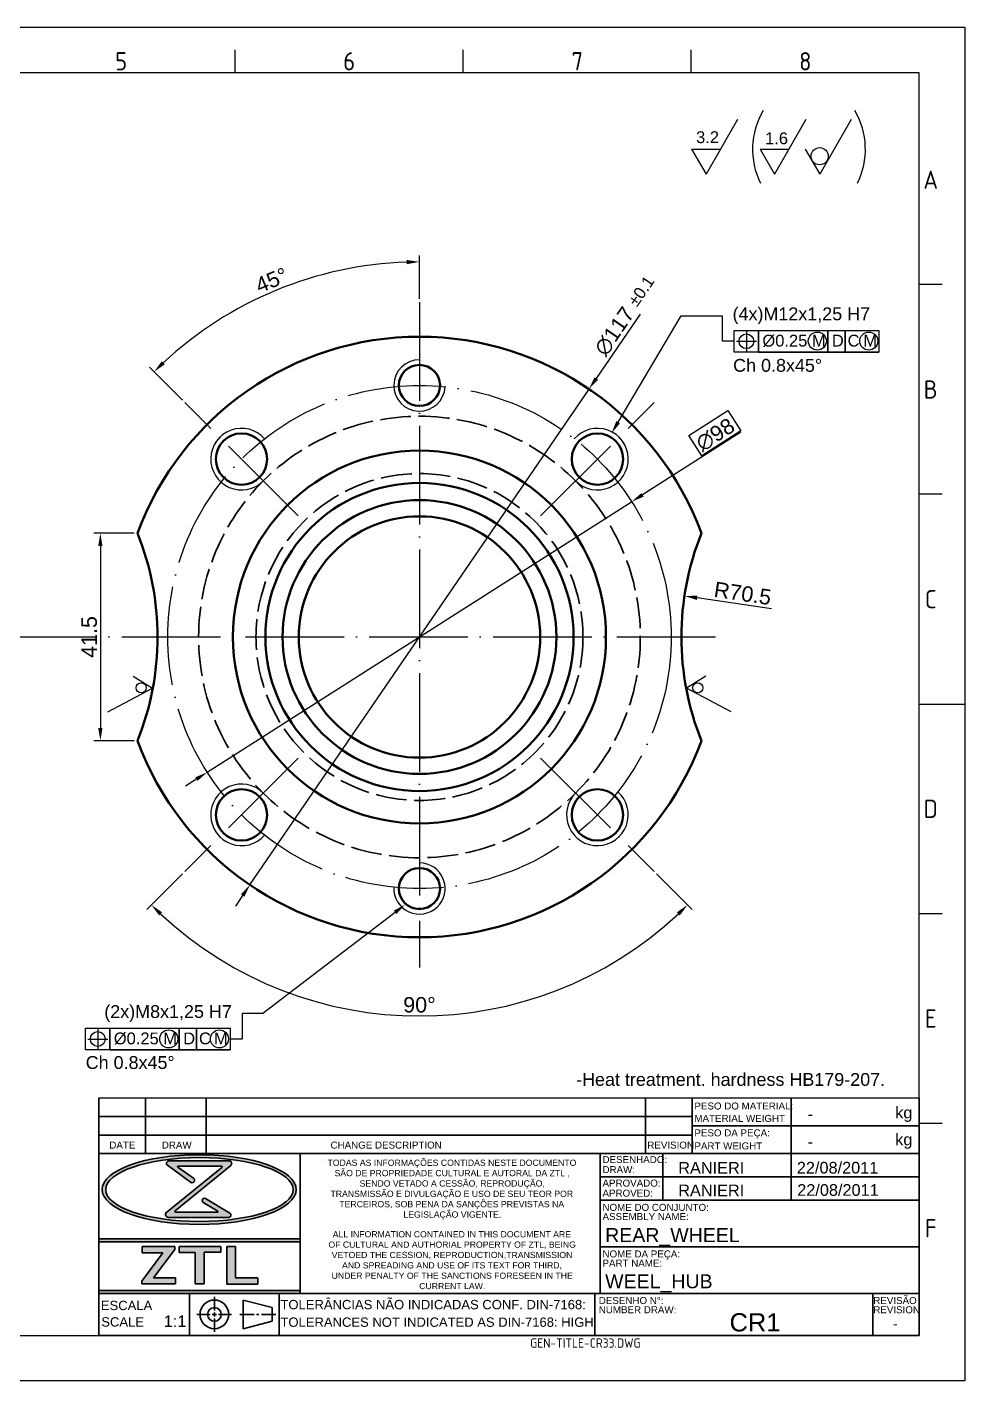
# Model space of a CAD drawing. Header units: millimetres. Extents: x 2626 to 2999, y 1108 to 1371.
# Drawn here: x 2816.3 to 2998.8, y 1107.7 to 1371.4 of the extents above; entities that cross this region are included whole.
import ezdxf
from ezdxf import colors
from ezdxf.entities.mleader import LeaderData, LeaderLine
from ezdxf.enums import TextEntityAlignment as Align
from ezdxf.math import Vec2, Vec3

# ---------------------------------------------------------------- set-up
doc = ezdxf.new("R2010")
doc.units = ezdxf.units.MM
for name, pattern in [('ACAD_ISO02W100', [15, 12, -3]), ('ACAD_ISO04W100', [30, 24, -3, 0, -3]), ('ACAD_ISO05W100', [33, 24, -3, 0, -3, 0, -3])]:
    doc.linetypes.add(name, pattern=pattern)
for name, color, linetype, lineweight in [('AM_4', 1, 'ACAD_ISO04W100', 25), ('AM_5', 3, 'Continuous', 25), ('AM_7', 4, 'Continuous', 35), ('AM_8', 40, 'ACAD_ISO02W100', 35), ('AM_BOR', 2, 'ACAD_ISO05W100', 25), ('CAXA3', 7, 'Continuous', 25)]:
    doc.layers.add(name, color=color, linetype=linetype, lineweight=lineweight)
doc.styles.add('ACISOTS', font='isocp.shx', dxfattribs={"height": 1})
doc.styles.get("Standard").update_dxf_attribs({"font": 'arial.ttf'})
doc.dimstyles.new('ISO-25', dxfattribs={"dimtxt": 3, "dimasz": 2.5, "dimexe": 1.25, "dimexo": 0.625, "dimtad": 1, "dimtxsty": 'Standard', "dimcen": 2.5, "dimadec": 0, "dimazin": 0, "dimtfac": 1, "dimtmove": 0, "dimatfit": 3, "dimfxl": 1, "dimarcsym": 0})

# ---------------------------------------------------------------- blocks, each defined once
blk = doc.blocks.new('A3 ZTL')
for p, q in [((401.17, 280.82), (19.57, 280.82)), ((401.17, 9.78), (401.17, 280.82)), ((19.57, 9.78), (401.17, 9.78))]:
    blk.add_line(p, q)
at = {"layer": 'AM_BOR', "color": 135, "linetype": 'Continuous', "lineweight": 25}
for p, q in [((0, 290.61), (410.96, 290.61)), ((410.96, 290.61), (410.96, 0)), ((410.96, 0), (0, 0))]:
    blk.add_line(p, q, dxfattribs=at)
at = {"layer": 'AM_BOR', "color": 135, "lineweight": 25}
for p, q in [((254.4, 280.82), (254.4, 285.71)), ((303.33, 280.82), (303.33, 285.71)), ((352.25, 280.82), (352.25, 285.71)), ((406.07, 235.32), (401.17, 235.32)), ((406.07, 190.31), (401.17, 190.31)), ((401.17, 145.3), (410.96, 145.3)), ((406.07, 100.29), (401.17, 100.29)), ((406.07, 55.28), (401.17, 55.28))]:
    blk.add_line(p, q, dxfattribs=at)
at = {"layer": 'AM_BOR', "color": 135, "lineweight": 25, "style": 'ACISOTS'}
for s, p in [('5', (229.94, 283.27)), ('6', (278.86, 283.27)), ('7', (327.79, 283.27)), ('8', (376.71, 283.27)), ('A', (403.62, 257.83)), ('B', (403.62, 212.82)), ('C', (403.62, 167.81)), ('D', (403.62, 122.8)), ('E', (403.62, 77.79)), ('F', (403.62, 32.78))]:
    blk.add_text(s, height=3.91, dxfattribs=at).set_placement(p, align=Align.MIDDLE)
blk = doc.blocks.new('*D55')
at = {"layer": 'AM_5', "color": 0, "lineweight": -2}
for p, q in [((2935.63, 1315.48), (2927.07, 1302.96)), ((2859.63, 1204.31), (2925.66, 1300.9)), ((2858.22, 1202.24), (2856.81, 1200.18))]:
    blk.add_line(p, q, dxfattribs=at)
at = {"layer": 'AM_5', "color": 0}
for points in [[(2926.72, 1303.2), (2927.41, 1302.73), (2925.66, 1300.9)], [(2857.88, 1202.48), (2858.57, 1202.01), (2859.63, 1204.31)]]:
    blk.add_solid(points, dxfattribs=at)
at = {"layer": 'Defpoints', "color": 0}
for p in [(2925.66, 1300.9), (2859.63, 1204.31)]:
    blk.add_point(p, dxfattribs=at)
at = {"layer": 'AM_5', "color": 0, "insert": (2930.63, 1312.15), "char_height": 3, "attachment_point": 5, "rotation": 55.6455}
blk.add_mtext('∅117', dxfattribs=at)
blk = doc.blocks.new('*D56')
at = {"layer": 'AM_5', "color": 0, "lineweight": -2}
for p, q in [((2892.65, 1318.46), (2892.65, 1326.93)), ((2846.51, 1298.74), (2840.09, 1305.16))]:
    blk.add_line(p, q, dxfattribs=at)
blk.add_arc((2892.65, 1252.6), 73.08, 91.9603, 133.0397, dxfattribs=at)
at = {"layer": 'AM_5', "color": 0}
for points in [[(2890.14, 1326.05), (2890.15, 1325.22), (2892.65, 1325.68)], [(2843.06, 1305.71), (2842.48, 1306.31), (2840.97, 1304.28)]]:
    blk.add_solid(points, dxfattribs=at)
at = {"layer": 'Defpoints', "color": 0}
for p in [(2873.73, 1323.19), (2892.65, 1317.84), (2846.95, 1298.3), (2869.05, 1276.2), (2892.65, 1188.25)]:
    blk.add_point(p, dxfattribs=at)
at = {"layer": 'AM_5', "color": 0, "insert": (2863.86, 1322.1), "char_height": 3, "attachment_point": 5, "rotation": 22.5}
blk.add_mtext('45°', dxfattribs=at)
blk = doc.blocks.new('*D57')
at = {"layer": 'AM_5', "color": 0, "lineweight": -2}
for p, q in [((2846.51, 1206.46), (2839.56, 1199.52)), ((2938.78, 1206.46), (2945.73, 1199.52))]:
    blk.add_line(p, q, dxfattribs=at)
blk.add_arc((2892.65, 1252.6), 73.82, 226.9405, 313.0595, dxfattribs=at)
at = {"layer": 'AM_5', "color": 0}
for points in [[(2841.96, 1198.37), (2842.53, 1198.97), (2840.45, 1200.41)], [(2942.76, 1198.97), (2943.34, 1198.37), (2944.84, 1200.41)]]:
    blk.add_solid(points, dxfattribs=at)
at = {"layer": 'Defpoints', "color": 0}
for p in [(2869.05, 1229), (2916.25, 1229), (2846.95, 1206.91), (2938.34, 1206.91), (2873.54, 1181.3)]:
    blk.add_point(p, dxfattribs=at)
at = {"layer": 'AM_5', "color": 0, "insert": (2892.65, 1180.94), "char_height": 3, "attachment_point": 5}
blk.add_mtext('90°', dxfattribs=at)
blk = doc.blocks.new('*D58')
at = {"layer": 'AM_5', "color": 0, "lineweight": -2}
for p, q in [((2955.19, 1292.48), (2936.07, 1280.29)), ((2851.33, 1226.26), (2933.96, 1278.95)), ((2849.22, 1224.92), (2847.11, 1223.57))]:
    blk.add_line(p, q, dxfattribs=at)
at = {"layer": 'AM_5', "color": 0}
for points in [[(2935.85, 1280.64), (2936.29, 1279.94), (2933.96, 1278.95)], [(2849, 1225.27), (2849.44, 1224.57), (2851.33, 1226.26)]]:
    blk.add_solid(points, dxfattribs=at)
at = {"layer": 'Defpoints', "color": 0}
for p in [(2933.96, 1278.95), (2851.33, 1226.26)]:
    blk.add_point(p, dxfattribs=at)
at = {"layer": 'AM_5', "color": 0, "insert": (2950.26, 1292), "char_height": 3, "attachment_point": 5, "rotation": 32.5197}
blk.add_mtext('∅98', dxfattribs=at)
blk = doc.blocks.new('*D78')
at = {"layer": 'AM_5', "color": 0, "lineweight": -2}
blk.add_line((2961.17, 1258.08), (2946.71, 1260.23), dxfattribs=at)
at = {"layer": 'AM_5', "color": 0}
blk.add_solid([(2946.77, 1260.64), (2946.65, 1259.82), (2944.24, 1260.6)], dxfattribs=at)
at = {"layer": 'Defpoints', "color": 0}
for p in [(2944.24, 1260.6), (2997.92, 1252.6)]:
    blk.add_point(p, dxfattribs=at)
at = {"layer": 'AM_5', "color": 0, "insert": (2955.58, 1261.09), "char_height": 3, "attachment_point": 5, "rotation": 351.5279}
blk.add_mtext('R70.5', dxfattribs=at)
blk = doc.blocks.new('*D79')
at = {"layer": 'AM_5', "color": 0, "lineweight": -2}
for p, q in [((2837.12, 1272.81), (2829.27, 1272.81)), ((2830.52, 1270.31), (2830.52, 1234.9)), ((2837.12, 1232.4), (2829.27, 1232.4))]:
    blk.add_line(p, q, dxfattribs=at)
at = {"layer": 'AM_5', "color": 0}
for points in [[(2830.1, 1270.31), (2830.94, 1270.31), (2830.52, 1272.81)], [(2830.1, 1234.9), (2830.94, 1234.9), (2830.52, 1232.4)]]:
    blk.add_solid(points, dxfattribs=at)
at = {"layer": 'Defpoints', "color": 0}
for p in [(2837.74, 1272.81), (2830.52, 1232.4), (2837.74, 1232.4)]:
    blk.add_point(p, dxfattribs=at)
at = {"layer": 'AM_5', "color": 0, "insert": (2828.36, 1252.6), "char_height": 3, "attachment_point": 5, "rotation": 90}
blk.add_mtext('41.5', dxfattribs=at)

msp = doc.modelspace()

# ---------------------------------------------------------------- hatches: boundary and pattern name
at = {"linetype": 'Continuous'}
h = msp.add_hatch(color=0, dxfattribs=at)
h.paths.add_polyline_path([(2869.402, 1135.355), (2830.246, 1135.355), (2830.246, 1134.807), (2869.402, 1134.807)])
h.paths.add_polyline_path([(2869.402, 1125.284), (2830.246, 1125.284), (2830.246, 1124.736), (2869.402, 1124.736)])
at = {"layer": 'AM_8', "linetype": 'Continuous'}
h = msp.add_hatch(color=0, dxfattribs=at)
edge = h.paths.add_edge_path()
edge.add_ellipse((2849.754, 1144.963), major_axis=(18.891, 0), ratio=0.3599074, start_angle=191.45916, end_angle=452.8175)
edge.add_ellipse((2849.754, 1144.963), major_axis=(18.891, 0), ratio=0.3599074, start_angle=92.8175, end_angle=191.45916)
edge = h.paths.add_edge_path(flags=16)
edge.add_ellipse((2849.813, 1144.963), major_axis=(18.25, 0), ratio=0.3406642, start_angle=93.06698, end_angle=371.45916)
edge.add_ellipse((2849.813, 1144.963), major_axis=(18.25, 0), ratio=0.3406642, start_angle=11.45916, end_angle=93.06698)
h = msp.add_hatch(color=0, dxfattribs=at)
edge = h.paths.add_edge_path()
edge.add_line((2854.157, 1149.271), (2843.523, 1140.659))
edge.add_arc((2843.807, 1140.129), 0.601, 118.14094, 270)
edge.add_line((2843.807, 1139.528), (2855.501, 1139.528))
edge.add_arc((2855.486, 1139.971), 0.443, 271.96853, 418.91083)
edge.add_line((2855.715, 1140.35), (2850.979, 1143.206))
edge.add_arc((2850.755, 1142.838), 0.431, 58.66819, 238.80525)
edge.add_line((2850.532, 1142.469), (2853.361, 1140.756))
edge.add_arc((2853.298, 1140.667), 0.109, -90, 54.65447, ccw=False)
edge.add_line((2853.298, 1140.559), (2845.148, 1140.559))
edge.add_arc((2845.172, 1140.708), 0.151, 129.23635, 260.82262, ccw=False)
edge.add_line((2845.076, 1140.825), (2855.903, 1149.667))
edge.add_arc((2855.62, 1150.055), 0.48, 306.0702, 450)
edge.add_line((2855.62, 1150.535), (2843.88, 1150.535))
edge.add_arc((2843.862, 1150.07), 0.465, 87.72721, 233.74708)
edge.add_line((2843.587, 1149.695), (2848.096, 1146.388))
edge.add_arc((2848.387, 1146.767), 0.478, 232.47139, 414.7334)
edge.add_line((2848.663, 1147.157), (2845.625, 1149.306))
edge.add_arc((2845.685, 1149.422), 0.131, 90, 242.52347, ccw=False)
edge.add_line((2845.685, 1149.552), (2854.082, 1149.552))
edge.add_arc((2854.056, 1149.395), 0.16, -50.99642, 80.76554, ccw=False)
for points in [[(2838.593, 1127.142), (2838.593, 1126.598), (2845.121, 1126.598), (2845.121, 1127.746), (2840.89, 1127.746), (2845, 1133.305), (2845, 1133.848), (2838.653, 1133.848), (2838.653, 1132.64), (2842.673, 1132.64)], [(2845.846, 1132.7), (2848.99, 1132.7), (2848.99, 1126.598), (2850.712, 1126.598), (2850.712, 1132.761), (2853.946, 1132.761), (2853.946, 1133.848), (2845.846, 1133.848)], [(2861.2, 1126.568), (2861.2, 1127.746), (2856.817, 1127.746), (2856.817, 1133.848), (2855.125, 1133.848), (2855.125, 1126.568)]]:
    msp.add_hatch(color=0, dxfattribs=at).paths.add_polyline_path(points)

# ---------------------------------------------------------------- linework, layer by layer
at = {"linetype": 'Continuous'}
msp.add_line((2830.246, 1162.851), (2989.966, 1162.851), dxfattribs=at)
at = {"layer": 'AM_4', "color": 1, "linetype": 'ACAD_ISO04W100', "lineweight": 25, "ltscale": 0.8}
for p, q in [((2892.646, 1317.837), (2892.646, 1188.25)), ((2690.085, 1252.603), (2950.745, 1252.603))]:
    msp.add_line(p, q, dxfattribs=at)
at = {"layer": 'AM_4', "ltscale": 0.8}
for p, q in [((2869.046, 1276.203), (2846.949, 1298.3)), ((2916.245, 1276.203), (2938.342, 1298.3)), ((2869.046, 1229.003), (2846.949, 1206.906)), ((2916.245, 1229.003), (2938.342, 1206.906))]:
    msp.add_line(p, q, dxfattribs=at)
at = {"layer": 'AM_4', "color": 1, "linetype": 'ACAD_ISO04W100', "lineweight": 25, "ltscale": 0.8}
msp.add_circle((2892.646, 1252.603), 49, dxfattribs=at)
at = {"layer": 'AM_5'}
for p, q in [((2954.585, 1353.411), (2948.437, 1342.763)), ((2967.898, 1353.411), (2961.75, 1342.763)), ((2976.716, 1353.411), (2970.568, 1342.763)), ((2945.643, 1347.603), (2951.231, 1347.603)), ((2945.643, 1347.603), (2948.437, 1342.763)), ((2958.956, 1347.603), (2964.545, 1347.603)), ((2958.956, 1347.603), (2961.75, 1342.763)), ((2967.774, 1347.603), (2970.568, 1342.763)), ((2951.605, 1315.188), (2951.605, 1310.208)), ((2956.303, 1312.216), (2956.303, 1308.211)), ((2953.942, 1310.208), (2951.605, 1310.208)), ((2954.35, 1310.213), (2958.256, 1310.213)), ((2958.664, 1308.096), (2972.151, 1308.096)), ((2972.151, 1308.096), (2975.536, 1308.096)), ((2975.536, 1308.096), (2982.072, 1308.096)), ((2836.885, 1244.999), (2840.662, 1242.606)), ((2948.406, 1244.999), (2944.629, 1242.606)), ((2831.948, 1238.043), (2840.662, 1242.606)), ((2953.343, 1238.043), (2944.629, 1242.606)), ((2858.121, 1179.271), (2858.121, 1174.29)), ((2830.016, 1176.293), (2830.016, 1172.288)), ((2828.063, 1174.29), (2831.968, 1174.29)), ((2858.121, 1174.29), (2855.784, 1174.29)), ((2832.377, 1172.173), (2845.864, 1172.173)), ((2845.864, 1172.173), (2849.248, 1172.173)), ((2849.248, 1172.173), (2855.784, 1172.173))]:
    msp.add_line(p, q, dxfattribs=at)
for points in [[(2953.942, 1312.331), (2958.664, 1312.331), (2958.664, 1308.096), (2953.942, 1308.096)], [(2958.664, 1312.331), (2972.151, 1312.331), (2972.151, 1308.096), (2958.664, 1308.096)], [(2972.151, 1312.331), (2975.536, 1312.331), (2975.536, 1308.096), (2972.151, 1308.096)], [(2975.536, 1312.331), (2982.072, 1312.331), (2982.072, 1308.096), (2975.536, 1308.096)], [(2945.081, 1291.836), (2952.709, 1296.718), (2955.227, 1292.784), (2947.599, 1287.902)], [(2827.654, 1176.408), (2832.377, 1176.408), (2832.377, 1172.173), (2827.654, 1172.173)], [(2832.377, 1176.408), (2845.864, 1176.408), (2845.864, 1172.173), (2832.377, 1172.173)], [(2845.864, 1176.408), (2849.248, 1176.408), (2849.248, 1172.173), (2845.864, 1172.173)], [(2849.248, 1176.408), (2855.784, 1176.408), (2855.784, 1172.173), (2849.248, 1172.173)]]:
    msp.add_lwpolyline(points, close=True, dxfattribs=at)
for centre, radius in [((2970.558, 1346.253), 1.671), ((2956.303, 1310.213), 1.441), ((2970.11, 1310.241), 1.757), ((2980.135, 1310.241), 1.757), ((2838.469, 1242.688), 0.991), ((2946.822, 1242.688), 0.991), ((2830.016, 1174.29), 1.441), ((2843.823, 1174.318), 1.757), ((2853.692, 1174.318), 1.757)]:
    msp.add_circle(centre, radius, dxfattribs=at)
for centre, start, end in [((2972.551, 1347.592), 149.81687, 205.95777), ((2964.416, 1347.592), 334.04223, 30.18313)]:
    msp.add_arc(centre, 15.049, start, end, dxfattribs=at)
at = {"layer": 'AM_7', "linetype": 'Continuous', "lineweight": 25}
for centre, radius, start, end in [((2892.646, 1301.603), 5, 90, 357.07548), ((2857.997, 1287.251), 6, 41.4899, 315), ((2927.294, 1287.251), 6, 225, 138.5101), ((2857.997, 1217.955), 6, 45, 318.5101), ((2927.294, 1217.955), 6, 135, 48.5101), ((2892.646, 1203.603), 5, 177.07548, 90)]:
    msp.add_arc(centre, radius, start, end, dxfattribs=at)
at = {"layer": 'AM_8', "color": 0, "linetype": 'Continuous'}
for p, q in [((2830.246, 1162.851), (2830.246, 1116.568)), ((2839.321, 1162.851), (2839.321, 1151.961)), ((2851.118, 1162.851), (2851.118, 1151.961)), ((2936.648, 1162.851), (2936.648, 1151.961)), ((2945.723, 1151.961), (2945.723, 1162.851)), ((2965.009, 1162.851), (2965.009, 1157.406)), ((2989.966, 1116.568), (2989.966, 1162.851)), ((2945.723, 1159.221), (2830.246, 1159.221)), ((2830.246, 1155.591), (2945.723, 1155.591)), ((2945.723, 1157.406), (2989.966, 1157.406)), ((2965.009, 1157.406), (2965.009, 1151.961)), ((2830.246, 1151.961), (2926.441, 1151.961)), ((2843.88, 1150.535), (2855.62, 1150.535)), ((2869.402, 1151.961), (2869.402, 1124.736)), ((2926.441, 1151.961), (2989.966, 1151.961)), ((2927.826, 1151.961), (2927.826, 1134.718)), ((2940.053, 1151.961), (2940.053, 1142.886)), ((2965.009, 1151.961), (2965.009, 1142.886)), ((2927.826, 1147.423), (2989.966, 1147.423)), ((2927.826, 1142.886), (2989.966, 1142.886)), ((2830.246, 1135.355), (2869.402, 1135.355)), ((2869.402, 1134.807), (2830.246, 1134.807)), ((2927.826, 1134.718), (2927.826, 1124.736)), ((2838.593, 1127.142), (2842.673, 1132.64)), ((2838.653, 1132.64), (2838.653, 1133.848)), ((2838.653, 1133.848), (2845, 1133.848)), ((2842.673, 1132.64), (2838.653, 1132.64)), ((2845, 1133.305), (2840.89, 1127.746)), ((2845, 1133.848), (2845, 1133.305)), ((2845.846, 1132.7), (2845.846, 1133.848)), ((2845.846, 1133.848), (2853.946, 1133.848)), ((2848.99, 1132.7), (2845.846, 1132.7)), ((2848.99, 1126.598), (2848.99, 1132.7)), ((2850.712, 1132.761), (2850.712, 1126.598)), ((2853.946, 1132.761), (2850.712, 1132.761)), ((2853.946, 1133.848), (2853.946, 1132.761)), ((2855.125, 1126.568), (2855.125, 1133.848)), ((2855.125, 1133.848), (2856.817, 1133.848)), ((2856.817, 1133.848), (2856.817, 1127.746)), ((2927.826, 1133.811), (2989.966, 1133.811)), ((2838.593, 1126.598), (2838.593, 1127.142)), ((2845.121, 1126.598), (2838.593, 1126.598)), ((2840.89, 1127.746), (2845.121, 1127.746)), ((2845.121, 1127.746), (2845.121, 1126.598)), ((2850.712, 1126.598), (2848.99, 1126.598)), ((2861.2, 1126.568), (2855.125, 1126.568)), ((2856.817, 1127.746), (2861.2, 1127.746)), ((2861.2, 1127.746), (2861.2, 1126.568)), ((2830.246, 1125.284), (2869.402, 1125.284)), ((2830.246, 1124.736), (2856.097, 1124.736)), ((2926.441, 1124.736), (2830.246, 1124.736)), ((2870.504, 1124.736), (2830.246, 1124.736)), ((2847.882, 1124.736), (2847.882, 1116.568)), ((2852.718, 1124.081), (2852.718, 1121.388)), ((2865.358, 1124.736), (2865.358, 1116.568)), ((2926.441, 1124.736), (2980.891, 1124.736)), ((2926.819, 1116.568), (2926.819, 1124.736)), ((2989.966, 1124.736), (2980.891, 1124.736)), ((2980.891, 1124.736), (2980.891, 1116.568)), ((2852.718, 1121.014), (2852.718, 1120.209)), ((2864, 1121.998), (2858.291, 1123.446)), ((2858.291, 1123.446), (2858.291, 1117.858)), ((2864, 1121.998), (2864, 1119.306)), ((2849.306, 1120.652), (2851.868, 1120.652)), ((2852.256, 1120.652), (2853.158, 1120.652)), ((2852.718, 1119.849), (2852.718, 1117.223)), ((2853.505, 1120.652), (2856.051, 1120.652)), ((2857.669, 1120.652), (2860.476, 1120.652)), ((2864, 1119.306), (2858.291, 1117.858)), ((2860.908, 1120.652), (2861.36, 1120.652)), ((2861.882, 1120.652), (2864.662, 1120.652)), ((2830.246, 1116.568), (2989.966, 1116.568))]:
    msp.add_line(p, q, dxfattribs=at)
msp.add_lwpolyline([(2843.88, 1150.535), (2855.62, 1150.535, -0.7260746), (2855.903, 1149.667), (2845.076, 1140.825, 0.646844), (2845.148, 1140.559), (2853.298, 1140.559, 0.7309147), (2853.361, 1140.756), (2850.532, 1142.469, -1.0011968), (2850.979, 1143.206), (2855.715, 1140.35, -0.7463434), (2855.501, 1139.528), (2843.807, 1139.528, -0.7802957), (2843.523, 1140.659), (2854.157, 1149.271, 0.6479319), (2854.082, 1149.552), (2845.685, 1149.552, 0.7849705), (2845.625, 1149.306), (2848.663, 1147.157, -1.0199372), (2848.096, 1146.388), (2843.587, 1149.695, -0.7400952), (2843.88, 1150.535, -0.2577936)], format="xyb", dxfattribs=at)
at = {"layer": 'AM_8', "ltscale": 0.5}
for radius in [43, 31.828]:
    msp.add_circle((2892.646, 1252.603), radius, dxfattribs=at)
at = {"layer": 'AM_8', "color": 0, "linetype": 'Continuous'}
for radius in [2.794, 1.346]:
    msp.add_circle((2852.718, 1120.652), radius, dxfattribs=at)
for centre, major_axis, ratio in [((2849.754, 1144.963), (-18.891, 0), 0.3599074), ((2849.813, 1144.963), (-18.25, 0), 0.3406642)]:
    msp.add_ellipse(centre, major_axis=major_axis, ratio=ratio, dxfattribs=at)
at = {"layer": 'CAXA3', "linetype": 'Continuous', "lineweight": 50}
for centre, radius in [((2892.646, 1301.603), 4), ((2857.997, 1287.251), 5), ((2927.294, 1287.251), 5), ((2892.646, 1252.603), 36.319), ((2892.646, 1252.603), 30), ((2892.646, 1252.603), 26.659), ((2892.646, 1252.603), 23.5), ((2857.997, 1217.955), 5), ((2927.294, 1217.955), 5), ((2892.646, 1203.603), 4)]:
    msp.add_circle(centre, radius, dxfattribs=at)
for centre, radius, start, end in [((2892.646, 1252.603), 58.5, 20.20364, 159.79636), ((2787.372, 1252.603), 54.273, 338.14537, 21.85463), ((2997.919, 1252.603), 54.273, 158.14537, 201.85463), ((2892.646, 1252.603), 58.5, 200.20364, 339.79636)]:
    msp.add_arc(centre, radius, start, end, dxfattribs=at)

# ---------------------------------------------------------------- block references
at = {"linetype": 'ByBlock', "lineweight": 0, "xscale": 0.9075000000000002, "yscale": 0.9075000000000002, "zscale": 0.9075000000000002}
msp.add_blockref('A3 ZTL', (2625.9, 1107.689), dxfattribs=at)

# ---------------------------------------------------------------- texts
at = {"insert": (2923.138, 1167.665), "char_height": 2.5, "width": 61.35624, "attachment_point": 1}
msp.add_mtext('-Heat treatment. hardness HB179-207.', dxfattribs=at)
at = {"color": 0, "linetype": 'Continuous', "char_height": 1.21, "attachment_point": 1}
for s, insert in [('\\pi-0.030453;TODAS AS INFORMAÇÕES CONTIDAS NESTE DOCUMENTO \\P\\pi1.3368;SÃO DE PROPRIEDADE CULTURAL E AUTORAL DA ZTL , \\P\\pi6.2214;SENDO VETADO A CESSÃO, REPRODUÇÃO, \\P\\pi0.5502;TRANSMISSÃO E DIVULGAÇÃO E USO DE SEU TEOR POR \\P\\pi2.2748;TERCEIROS, SOB PENA DA SANÇÕES PREVISTAS NA \\P\\pi14.743;LEGISLAÇÃO VIGENTE.', (2874.772, 1150.795)), ('\\pi0.99054;ALL INFORMATION CONTAINED IN THIS DOCUMENT ARE \\P\\pi0.14494;OF CULTURAL AND AUTHORIAL PROPERTY OF ZTL, BEING  \\P\\pi0.78254;VETOED THE CESSION, REPRODUCTION,TRANSMISSION \\P\\pi2.8043;AND SPREADING AND USE OF ITS TEXT FOR THIRD, \\P\\pi0.77387;UNDER PENALTY OF THE SANCTIONS FORESEEN IN THE \\P\\pi17.825;CURRENT LAW.', (2874.772, 1136.862))]:
    msp.add_mtext_dynamic_manual_height_columns(s, width=48.28462, gutter_width=12.5, heights=[0], dxfattribs=dict(at, insert=insert))
at = {"layer": 'AM_5', "char_height": 2.3, "attachment_point": 1}
for s, insert in [('3.2', (2946.506, 1351.117)), ('1.6', (2959.94, 1350.895)), ('%%C0.25', (2959.418, 1311.483)), ('M', (2969.058, 1311.483)), ('D', (2972.933, 1311.483)), ('C', (2976.008, 1311.483)), ('M', (2979.083, 1311.483)), ('%%C0.25', (2833.13, 1175.56)), ('M', (2842.771, 1175.56)), ('D', (2846.646, 1175.56)), ('C', (2849.72, 1175.56)), ('M', (2852.64, 1175.56))]:
    msp.add_mtext_dynamic_manual_height_columns(s, width=18.23779, gutter_width=12.5, heights=[0], dxfattribs=dict(at, insert=insert))
at = {"layer": 'AM_5', "insert": (2933.101, 1318.089), "char_height": 2.3, "attachment_point": 1, "rotation": 55.54175}
msp.add_mtext_dynamic_manual_height_columns('%%P0.1', width=18.23779, gutter_width=12.5, heights=[0], dxfattribs=at)
at = {"layer": 'AM_5', "color": 3, "char_height": 2.5, "attachment_point": 1}
for insert in [(2953.721, 1306.77), (2827.664, 1170.962)]:
    msp.add_mtext_dynamic_manual_height_columns('Ch 0.8x45%%D', width=40.20612, gutter_width=12.5, heights=[0], dxfattribs=dict(at, insert=insert))
at = {"layer": 'AM_8', "color": 0, "linetype": 'Continuous'}
for s, height, p in [('PESO DO MATERIAL:', 1.36125, (2946.18, 1160.562)), ('kg', 2.2687, (2985.276, 1158.822)), ('MATERIAL WEIGHT', 1.36125, (2946.18, 1158.151)), ('PESO DA PEÇA:', 1.36125, (2946.18, 1155.33)), ('kg', 2.2687, (2985.276, 1153.588)), ('DATE', 1.3613, (2832.256, 1152.95)), ('DRAW', 1.3613, (2842.482, 1152.95)), ('CHANGE DESCRIPTION', 1.36125, (2875.328, 1152.95)), ('REVISION', 1.3613, (2937.007, 1152.95)), ('PART WEIGHT', 1.36125, (2946.18, 1152.79)), ('DESENHADO:', 1.3613, (2928.283, 1150.128)), ('DRAW:', 1.3613, (2928.283, 1148.17)), ('APROVADO:', 1.3613, (2928.283, 1145.544)), ('APROVED:', 1.3613, (2928.283, 1143.586)), ('NOME DO CONJUNTO:', 1.36125, (2928.283, 1140.816)), ('ASSEMBLY NAME:', 1.36125, (2928.283, 1139.023)), ('NOME DA PEÇA:', 1.36125, (2928.283, 1131.741)), ('PART NAME:', 1.3613, (2928.283, 1129.948)), ('TOLERÂNCIAS NÃO INDICADAS CONF. DIN-7168:', 1.815, (2865.584, 1121.654)), ('DESENHO N%%d:', 1.36125, (2927.559, 1122.666)), ('REVISÃO', 1.3613, (2981.005, 1122.666)), ('ESCALA', 1.815, (2830.616, 1121.485)), ('NUMBER DRAW:', 1.36125, (2927.559, 1120.873)), ('REVISION', 1.3613, (2981.005, 1120.873)), ('SCALE', 1.815, (2830.7, 1118.278)), ('TOLERANCES NOT INDICATED AS DIN-7168: HIGH', 1.815, (2865.584, 1118.228))]:
    msp.add_text(s, height=height, dxfattribs=at).set_placement(p)
for p in [(2968.241, 1159.699), (2968.241, 1154.3)]:
    msp.add_attdef('-', text='', height=2.269, dxfattribs=at).set_placement(p, align=Align.MIDDLE_LEFT)
for tag, p, height in [('RANIERI', (2943.029, 1148.063), 2.269), ('22/08/2011', (2966.125, 1148.09), 2.269), ('RANIERI', (2943.027, 1143.672), 2.269), ('22/08/2011', (2966.198, 1143.748), 2.269), ('REAR_WHEEL', (2928.796, 1134.741), 2.723), ('WEEL_HUB', (2928.796, 1125.734), 2.723), ('CR1', (2953.02, 1117.328), 3.549), ('1:1', (2842.855, 1118.184), 2.269)]:
    msp.add_attdef(tag, p, '', height=height, dxfattribs=at)
msp.add_attdef('-', text='', height=1.775, dxfattribs=at).set_placement((2985.3, 1118.827), align=Align.MIDDLE_CENTER)
at = {"layer": 'AM_8', "color": 0, "linetype": 'Continuous', "style": 'ACISOTS'}
msp.add_attdef('GEN-TITLE-CR33.DWG', (2914.193, 1114.16), '', height=1.815, dxfattribs=at)

# ---------------------------------------------------------------- dimensions: what is measured, and where the dimension line sits
at = {"layer": 'AM_5'}
for base, line1, line2, picture, middle in [((2873.732, 1323.188), ((2869.046, 1276.203), (2846.949, 1298.3)), ((2892.646, 1317.837), (2892.646, 1188.25)), '*D56', (2863.858, 1322.103)), ((2873.54, 1181.3), ((2916.245, 1229.003), (2938.342, 1206.906)), ((2869.046, 1229.003), (2846.949, 1206.906)), '*D57', (2892.646, 1180.941))]:
    dim = msp.add_angular_dim_2l(base=base, line1=line1, line2=line2, dimstyle='ISO-25', dxfattribs=at)
    dim.commit()
    dim.dimension.update_dxf_attribs({"geometry": picture, "text_midpoint": middle})
for p1, p2, picture, middle in [((2859.633, 1204.308), (2925.658, 1300.898), '*D55', (2932.481, 1310.881)), ((2851.328, 1226.261), (2933.963, 1278.945), '*D58', (2951.469, 1290.106))]:
    dim = msp.add_diameter_dim_2p(p1=p1, p2=p2, dimstyle='ISO-25', dxfattribs=at)
    dim.commit()
    dim.dimension.update_dxf_attribs({"geometry": picture, "text_midpoint": middle, "dimtype": 163})
dim = msp.add_linear_dim(base=(2830.52, 1232.4), p1=(2837.745, 1272.807), p2=(2837.745, 1232.4), angle=90, text='41.5', dimstyle='ISO-25', dxfattribs=at)
dim.commit()
dim.dimension.update_dxf_attribs({"geometry": '*D79', "text_midpoint": (2828.363, 1252.603)})
dim = msp.add_radius_dim(center=(2997.919, 1252.603), mpoint=(2944.238, 1260.599), text='R70.5', dimstyle='ISO-25', dxfattribs=at)
dim.commit()
dim.dimension.update_dxf_attribs({"geometry": '*D78', "text_midpoint": (2955.266, 1258.956), "dimtype": 164})

# ---------------------------------------------------------------- leaders
ml = msp.add_multileader_mtext('Standard', dxfattribs=at)
ml.set_content('(4x)M12x1,25 H7', color=256)
ml.set_leader_properties()
ml.build(insert=Vec2(0, 0))
ml.multileader.update_dxf_attribs({"arrow_head_size": 2.5})
ctx = ml.context
ctx.base_point, ctx.char_height, ctx.arrow_head_size, ctx.plane_origin = Vec3(2951.605, 1315.188), 2.5, 2.5, Vec3(2930.052, 1292.293)
notes = []
notes.append((ctx, [(0, (1, 1, 0), (2943.605, 1315.188), (1, 0), 8, [(0, [(2930.052, 1292.293)], 0, [])])]))
ctx.mtext.insert, ctx.mtext.flow_direction = Vec3(2953.605, 1316.806), 5
ml = msp.add_multileader_mtext('Standard', dxfattribs=at)
ml.set_content('(2x)M8x1,25 H7', color=256)
ml.set_leader_properties()
ml.build(insert=Vec2(0, 0))
ml.multileader.update_dxf_attribs({"arrow_head_size": 2.5})
ctx = ml.context
ctx.base_point, ctx.char_height, ctx.arrow_head_size, ctx.plane_origin = Vec3(2829.646, 1179.271), 2.5, 2.5, Vec3(2832.483, 1118.55)
ctx.text_align_type = 2
notes.append((ctx, [(1, (1, 1, 0), (2862.121, 1179.271), (-1, 0), 4, [(0, [(2889.893, 1200.486)], 0, [])])]))
ctx.mtext.insert, ctx.mtext.alignment, ctx.mtext.flow_direction = Vec3(2856.121, 1180.888), 3, 5
for ctx, leaders in notes:
    for number, flags, end, landing, length, lines in leaders:
        leader = LeaderData()
        leader.index, (leader.has_last_leader_line, leader.has_dogleg_vector, leader.attachment_direction) = number, flags
        leader.last_leader_point, leader.dogleg_vector, leader.dogleg_length = Vec3(end), Vec3(landing), length
        for number, points, colour, breaks in lines:
            line = LeaderLine()
            line.index, line.vertices, line.color, line.breaks = number, Vec3.list(points), colors.encode_raw_color(colour), breaks
            leader.lines.append(line)
        ctx.leaders.append(leader)

doc.saveas('drawing.dxf')
